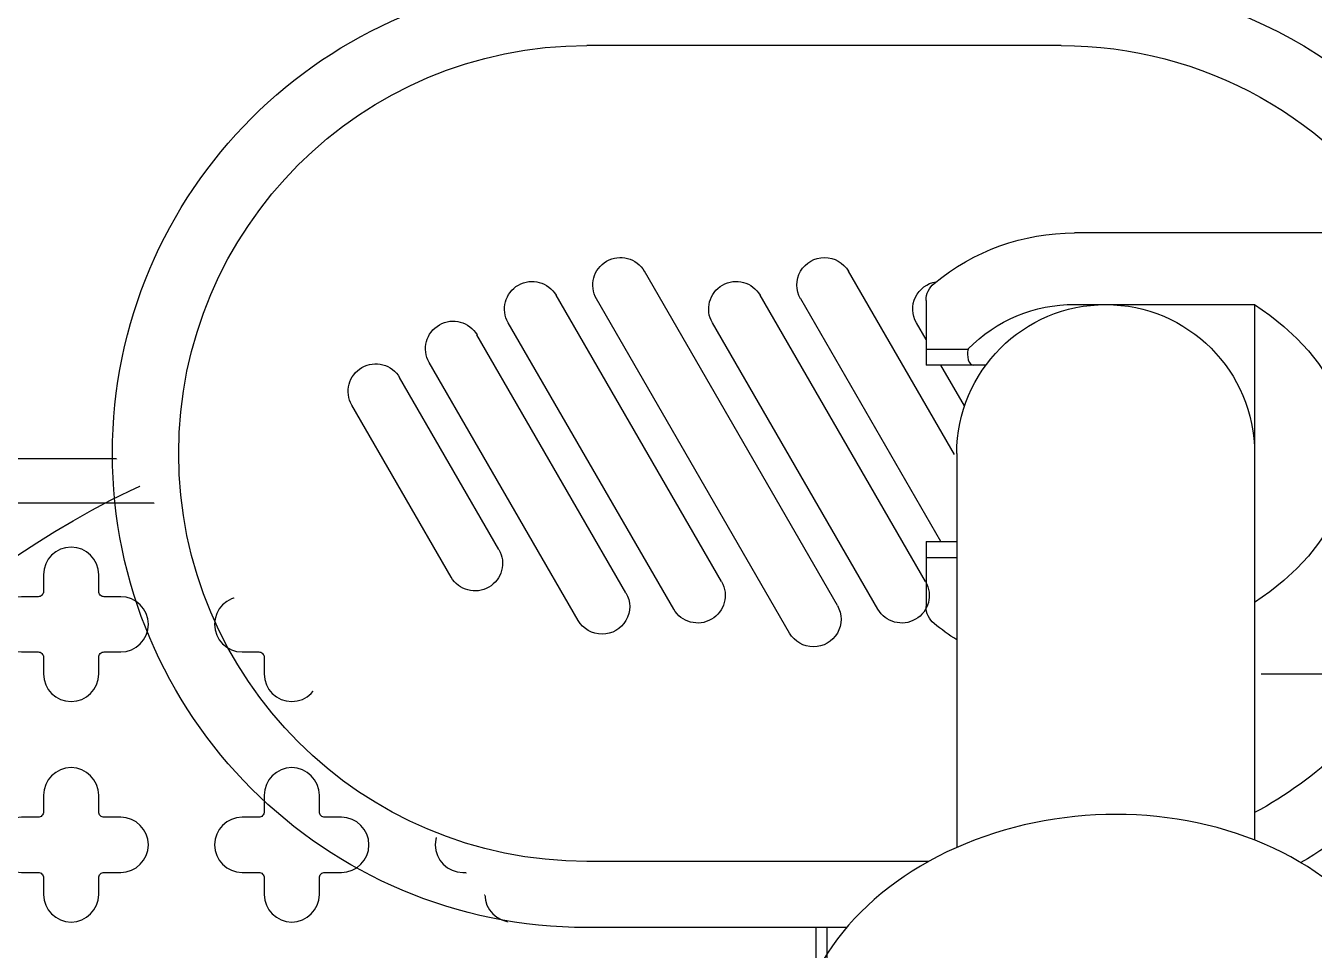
# Model space of a CAD drawing. Header units: millimetres. Extents: x 0 to 1390178, y 0 to 110113.
# Drawn here: x 702442.9 to 702559.7, y 25966.1 to 26050 of the extents above; entities that cross this region are included whole.
import ezdxf
from ezdxf.xclip import XClip

# ---------------------------------------------------------------- set-up
doc = ezdxf.new("R2010")
doc.units = ezdxf.units.MM
doc.header["$LTSCALE"] = 100
doc.header["$XCLIPFRAME"] = 0
doc.linetypes.add('X - 단위세대 확장형$0$CENTER', pattern=[65, 60, -2, 1, -2])
doc.linetypes.add('X - 단위세대 확장형$0$X-25$0$HIDDEN2', pattern=[4.7625, 3.175, -1.5875])
for name, color, linetype in [('SYM', 7, 'Continuous'), ('X - 단위세대 확장형$0$0 TILE LINE & HATCH', 8, 'Continuous'), ('X - 단위세대 확장형$0$CENTER', 2, 'X - 단위세대 확장형$0$CENTER'), ('X - 단위세대 확장형$0$DIM', 7, 'Continuous'), ('X - 단위세대 확장형$0$X-25$0$AA-XXXX-PAT1', 9, 'Continuous'), ('X - 단위세대 확장형$0$수전', 6, 'Continuous'), ('X - 단위세대 확장형$0$위생기구', 6, 'Continuous')]:
    doc.layers.add(name, color=color, linetype=linetype)

# ---------------------------------------------------------------- blocks, each defined once
blk = doc.blocks.new('X - 단위세대 확장형$0$X-25$0$육가')
at = {"layer": 'X - 단위세대 확장형$0$X-25$0$AA-XXXX-PAT1'}
for points in [[(858.31, 222.5), (1008.31, 222.5), (1008.31, 372.5), (858.31, 372.5)], [(862.31, 226.5), (1004.31, 226.5), (1004.31, 368.5), (862.31, 368.5)]]:
    blk.add_lwpolyline(points, close=True, dxfattribs=at)
for points in [[(868.81, 355), (870.31, 355, -0.414214), (870.81, 354.5), (870.81, 353, 1), (875.81, 353), (875.81, 354.5, -0.414214), (876.31, 355), (877.81, 355, 1), (877.81, 360), (876.31, 360, -0.414214), (875.81, 360.5), (875.81, 362, 1), (870.81, 362), (870.81, 360.5, -0.414214), (870.31, 360), (868.81, 360, 1)], [(888.81, 355), (890.31, 355, -0.414214), (890.81, 354.5), (890.81, 353, 1), (895.81, 353), (895.81, 354.5, -0.414214), (896.31, 355), (897.81, 355, 1), (897.81, 360), (896.31, 360, -0.414214), (895.81, 360.5), (895.81, 362, 1), (890.81, 362), (890.81, 360.5, -0.414214), (890.31, 360), (888.81, 360, 1)], [(868.81, 335), (870.31, 335, -0.414214), (870.81, 334.5), (870.81, 333, 1), (875.81, 333), (875.81, 334.5, -0.414214), (876.31, 335), (877.81, 335, 1), (877.81, 340), (876.31, 340, -0.414214), (875.81, 340.5), (875.81, 342, 1), (870.81, 342), (870.81, 340.5, -0.414214), (870.31, 340), (868.81, 340, 1)], [(888.81, 335), (890.31, 335, -0.414214), (890.81, 334.5), (890.81, 333, 1), (895.81, 333), (895.81, 334.5, -0.414214), (896.31, 335), (897.81, 335, 1), (897.81, 340), (896.31, 340, -0.414214), (895.81, 340.5), (895.81, 342, 1), (890.81, 342), (890.81, 340.5, -0.414214), (890.31, 340), (888.81, 340, 1)], [(868.81, 315), (870.31, 315, -0.414214), (870.81, 314.5), (870.81, 313, 1), (875.81, 313), (875.81, 314.5, -0.414214), (876.31, 315), (877.81, 315, 1), (877.81, 320), (876.31, 320, -0.414214), (875.81, 320.5), (875.81, 322, 1), (870.81, 322), (870.81, 320.5, -0.414214), (870.31, 320), (868.81, 320, 1)], [(888.81, 315), (890.31, 315, -0.414214), (890.81, 314.5), (890.81, 313, 1), (895.81, 313), (895.81, 314.5, -0.414214), (896.31, 315), (897.81, 315, 1), (897.81, 320), (896.31, 320, -0.414214), (895.81, 320.5), (895.81, 322, 1), (890.81, 322), (890.81, 320.5, -0.414214), (890.31, 320), (888.81, 320, 1)], [(868.81, 295), (870.31, 295, -0.414214), (870.81, 294.5), (870.81, 293, 1), (875.81, 293), (875.81, 294.5, -0.414214), (876.31, 295), (877.81, 295, 1), (877.81, 300), (876.31, 300, -0.414214), (875.81, 300.5), (875.81, 302, 1), (870.81, 302), (870.81, 300.5, -0.414214), (870.31, 300), (868.81, 300, 1)], [(888.81, 295), (890.31, 295, -0.414214), (890.81, 294.5), (890.81, 293, 1), (895.81, 293), (895.81, 294.5, -0.414214), (896.31, 295), (897.81, 295, 1), (897.81, 300), (896.31, 300, -0.414214), (895.81, 300.5), (895.81, 302, 1), (890.81, 302), (890.81, 300.5, -0.414214), (890.31, 300), (888.81, 300, 1)], [(868.81, 275), (870.31, 275, -0.414214), (870.81, 274.5), (870.81, 273, 1), (875.81, 273), (875.81, 274.5, -0.414214), (876.31, 275), (877.81, 275, 1), (877.81, 280), (876.31, 280, -0.414214), (875.81, 280.5), (875.81, 282, 1), (870.81, 282), (870.81, 280.5, -0.414214), (870.31, 280), (868.81, 280, 1)], [(888.81, 275), (890.31, 275, -0.414214), (890.81, 274.5), (890.81, 273, 1), (895.81, 273), (895.81, 274.5, -0.414214), (896.31, 275), (897.81, 275, 1), (897.81, 280), (896.31, 280, -0.414214), (895.81, 280.5), (895.81, 282, 1), (890.81, 282), (890.81, 280.5, -0.414214), (890.31, 280), (888.81, 280, 1)], [(868.81, 255), (870.31, 255, -0.414214), (870.81, 254.5), (870.81, 253, 1), (875.81, 253), (875.81, 254.5, -0.414214), (876.31, 255), (877.81, 255, 1), (877.81, 260), (876.31, 260, -0.414214), (875.81, 260.5), (875.81, 262, 1), (870.81, 262), (870.81, 260.5, -0.414214), (870.31, 260), (868.81, 260, 1)], [(888.81, 255), (890.31, 255, -0.414214), (890.81, 254.5), (890.81, 253, 1), (895.81, 253), (895.81, 254.5, -0.414214), (896.31, 255), (897.81, 255, 1), (897.81, 260), (896.31, 260, -0.414214), (895.81, 260.5), (895.81, 262, 1), (890.81, 262), (890.81, 260.5, -0.414214), (890.31, 260), (888.81, 260, 1)]]:
    blk.add_lwpolyline(points, format="xyb", close=True, dxfattribs=at)
at = {"layer": 'X - 단위세대 확장형$0$X-25$0$AA-XXXX-PAT1', "color": 9, "linetype": 'X - 단위세대 확장형$0$X-25$0$HIDDEN2', "ltscale": 10}
blk.add_circle((933.31, 297.5), 80, dxfattribs=at)
blk = doc.blocks.new('X - 단위세대 확장형$0$A$C82f215e7')
blk.add_wipeout([(65, 155.79), (25, 155.79), (25, 153.79), (26.31, 126.29), (12.26, 126.29), (4.06, 123.05), (0.29, 115.07), (0, 106.29), (0.29, 97.5), (4.06, 89.53), (12.26, 86.29), (61.45, 86.29), (62.5, 85.35), (63.35, 84.21), (69.99, 75.74), (78.52, 69.18), (67.99, 53.47), (67.99, 50.03), (67.97, 16.2), (96.22, 0), (124.47, 16.2), (124.47, 51.75), (119.71, 63.29), (149.97, 63.29), (186.25, 106.29), (143.25, 149.29), (100.25, 149.29), (79.44, 143.91), (63.82, 129.14)]).dxf.layer = 'X - 단위세대 확장형$0$0 TILE LINE & HATCH'
at = {"layer": 'X - 단위세대 확장형$0$수전', "color": 6}
for p, q in [((100.25, 143.29), (143.25, 143.29)), ((69.24, 126.29), (99.04, 126.29)), ((99.04, 119.81), (82.73, 119.81)), ((82.73, 119.81), (82.73, 92.77)), ((112.5, 120.17), (112.5, 114.29)), ((112.5, 115.76), (108.69, 115.76)), ((107.1, 114.29), (108.21, 114.29)), ((108.21, 114.29), (112.5, 114.29)), ((82.72, 106.29), (82.72, 71.23)), ((109.72, 106.29), (109.72, 70.56)), ((112.5, 98.29), (109.72, 98.29)), ((112.5, 98.29), (112.5, 92.4)), ((109.72, 96.81), (112.5, 96.81)), ((82.14, 86.29), (69.24, 86.29)), ((112.28, 69.29), (143.25, 69.29)), ((119.71, 63.29), (143.25, 63.29))]:
    blk.add_line(p, q, dxfattribs=at)
at = {"layer": 'X - 단위세대 확장형$0$수전', "color": 8}
for p, q in [((109.94, 106.18), (119.54, 122.81)), ((120.54, 92.5), (138.04, 122.81)), ((111.16, 98.29), (123.87, 120.31)), ((112.54, 94.66), (127.54, 120.64)), ((124.87, 90), (142.37, 120.31)), ((131.04, 94.66), (146.04, 120.64)), ((112.5, 116.63), (113.37, 118.14)), ((116.87, 92.16), (131.87, 118.14)), ((135.37, 92.16), (150.37, 118.14)), ((139.71, 93.65), (153.21, 117.04)), ((144.04, 91.15), (157.54, 114.54)), ((109.02, 110.6), (111.15, 114.29)), ((151.22, 97.57), (160.23, 113.17)), ((155.55, 95.07), (164.56, 110.67))]:
    blk.add_line(p, q, dxfattribs=at)
at = {"layer": 'X - 단위세대 확장형$0$수전', "color": 6, "flags": 128}
for points in [[(82.73, 119.81), (81.35, 118.83), (80.07, 117.8), (78.9, 116.72), (77.85, 115.6), (76.93, 114.44), (76.12, 113.24), (75.45, 112.02), (74.91, 110.77), (74.5, 109.5), (74.23, 108.22), (74.09, 106.93), (74.09, 105.64), (74.23, 104.35), (74.5, 103.07), (74.91, 101.81), (75.45, 100.56), (76.12, 99.33), (76.93, 98.14), (77.85, 96.98), (78.9, 95.85), (80.07, 94.78), (81.35, 93.74), (82.73, 92.77)], [(108.69, 115.76), (108.74, 115.52), (108.75, 115.26), (108.73, 115.01), (108.68, 114.77), (108.59, 114.57), (108.48, 114.42), (108.35, 114.32), (108.21, 114.29)]]:
    blk.add_lwpolyline(points, dxfattribs=at)
at = {"layer": 'X - 단위세대 확장형$0$수전', "color": 6}
for centre, radius, start, end in [((100.25, 106.29), 43, 90, 147.9001), ((143.25, 106.29), 43, 270, 90), ((100.25, 106.29), 37, 90, 148.3833), ((143.25, 106.29), 37, 270, 90), ((99.04, 106.29), 20, 50.4637, 90), ((110.5, 120.17), 2, 0, 50.4637), ((96.22, 106.29), 13.5, 0, 180), ((99.04, 106.29), 13.52, 44.4791, 90), ((110.5, 92.4), 2, 309.5363, 0), ((99.04, 106.29), 20, 302.2779, 309.5363), ((100.27, 106.29), 37, 211.6167, 241.6856), ((100.25, 106.29), 43, 210.8907, 239.6507)]:
    blk.add_arc(centre, radius, start, end, dxfattribs=at)
at = {"layer": 'X - 단위세대 확장형$0$수전', "color": 8}
for centre, start, end in [((121.71, 121.56), 330, 150), ((140.21, 121.56), 330.0002, 150), ((111.21, 119.39), 330, 81.204), ((129.71, 119.39), 330.0001, 150), ((148.21, 119.39), 330.0001, 149.9998), ((155.37, 115.79), 330, 149.9999), ((162.39, 111.92), 330.0001, 149.9998), ((153.39, 96.32), 150, 330), ((114.71, 93.41), 150, 330), ((133.21, 93.41), 150, 330), ((141.87, 92.4), 149.9998, 330), ((122.71, 91.25), 149.9998, 330.0001)]:
    blk.add_arc(centre, 2.5, start, end, dxfattribs=at)
at = {"layer": 'X - 단위세대 확장형$0$수전', "color": 6, "extrusion": (0, 0, -1)}
blk.add_ellipse((96.22, 51.75), major_axis=(28.23, -1.72), ratio=0.769717, start_param=3.062596, end_param=6.26845, dxfattribs=at)
blk = doc.blocks.new('X - 단위세대 확장형$0$KBY-030C(TOP)')
blk.add_wipeout([(1008.73, -1662.94), (1013.73, -1662.94), (1020.73, -1682.44), (1020.73, -1682.69), (1021.33, -1682.69), (1022.73, -1681.29), (1022.73, -1681.06), (1048.23, -1681.06), (1048.58, -1681.21), (1048.73, -1681.56), (1048.73, -1705.5), (1049.04, -1705.51), (1049.77, -1706.9), (1050, -1706.9), (1050.73, -1705.5), (1050.86, -1705.51), (1051.23, -1705.77), (1052.4, -1703.75), (1062.56, -1703.75), (1063.73, -1705.77), (1063.73, -1709.25), (1064.08, -1709.4), (1064.23, -1709.75), (1064.23, -1702), (1064.52, -1701.29), (1065.23, -1701), (1107.23, -1701), (1107.94, -1701.29), (1108.23, -1702), (1108.23, -1759.72), (1113.56, -1760.41), (1122.3, -1760.97), (1124.59, -1761), (1194.56, -1761), (1198.53, -1762.23), (1201.11, -1765.48), (1203.54, -1778.5), (1201.12, -1791.51), (1198.53, -1794.77), (1194.56, -1796), (1124.59, -1796), (1114.4, -1796.51), (1108.22, -1797.29), (1108.23, -1855), (1107.94, -1855.71), (1107.23, -1856), (1065.23, -1856), (1064.52, -1855.71), (1064.23, -1855), (1064.23, -1847.25), (1064.08, -1847.61), (1063.73, -1847.75), (1063.73, -1851.23), (1062.56, -1853.25), (1052.4, -1853.25), (1051.23, -1851.23), (1051.23, -1850.2), (1051.18, -1850.1), (1050.95, -1850.1), (1050.21, -1851.5), (1048.73, -1851.5), (1048.73, -1871.49), (1048.23, -1871.99), (1022.73, -1871.99), (1022.73, -1871.76), (1021.33, -1870.36), (1020.73, -1870.36), (1020.73, -1870.61), (1013.73, -1890.11), (1008.73, -1890.11), (1008.73, -1830.11), (1013.73, -1830.11), (1020.73, -1849.61), (1020.73, -1850.27), (1020.96, -1849.86), (1021.33, -1849.86), (1022.73, -1848.46), (1022.73, -1848.23), (1024.7, -1847.83), (1027.61, -1846.66), (1030.29, -1844.94), (1032.36, -1842.78), (1032.77, -1841.95), (1035.12, -1834.47), (1037.86, -1825.9), (1037.86, -1825.63), (1038.21, -1825.65), (1048.73, -1825.65), (1048.73, -1825.5), (1049.31, -1825.5), (1050.05, -1826.92), (1050.3, -1826.92), (1051.01, -1825.5), (1051.25, -1825.74), (1052.4, -1823.75), (1062.56, -1823.75), (1063.73, -1825.77), (1063.73, -1829.25), (1064.08, -1829.4), (1064.23, -1829.75), (1064.23, -1727.25), (1064.08, -1727.61), (1063.73, -1727.75), (1063.73, -1731.23), (1062.56, -1733.25), (1052.4, -1733.25), (1051.23, -1731.23), (1051.23, -1730.73), (1050.9, -1730.09), (1050.67, -1730.1), (1049.95, -1731.49), (1048.73, -1731.5), (1048.73, -1731.39), (1038.15, -1731.35), (1038.06, -1731.4), (1037.81, -1730.89), (1032.87, -1712.27), (1030.88, -1709), (1027.81, -1706.57), (1022.73, -1704.82), (1022.73, -1704.59), (1021.33, -1703.19), (1020.73, -1703.19), (1020.73, -1703.44), (1013.73, -1722.94), (1008.73, -1722.94)]).dxf.layer = 'X - 단위세대 확장형$0$0 TILE LINE & HATCH'
at = {"layer": 'X - 단위세대 확장형$0$CENTER', "color": 1, "linetype": 'X - 단위세대 확장형$0$CENTER'}
for p, q in [((1041.5, -1692.94), (995.46, -1692.94)), ((1030.06, -1718.5), (1119.3, -1718.5))]:
    blk.add_line(p, q, dxfattribs=at)
at = {"layer": 'X - 단위세대 확장형$0$위생기구', "linetype": 'Continuous'}
for p, q in [((1020.73, -1682.44), (1013.73, -1662.94)), ((1021.33, -1682.69), (1022.73, -1681.29)), ((1022.73, -1704.82), (1022.73, -1681.06)), ((1022.73, -1681.06), (1048.23, -1681.06)), ((1048.23, -1681.06), (1048.23, -1706.15)), ((1048.73, -1681.56), (1048.73, -1705.69)), ((1020.73, -1703.44), (1020.73, -1682.44)), ((1021.33, -1682.69), (1020.73, -1682.69)), ((1021.33, -1703.19), (1021.33, -1682.69)), ((1022.77, -1682.55), (1048.23, -1682.55)), ((1037.37, -1707.81), (1032.87, -1691.82)), ((1037.86, -1707.44), (1033.35, -1691.44)), ((1021.28, -1698.07), (1020.73, -1697.53)), ((1065.23, -1701), (1107.23, -1701)), ((1064.23, -1702), (1064.23, -1855)), ((1064.23, -1702), (1108.23, -1702)), ((1065.11, -1702), (1065.11, -1760.13)), ((1100.7, -1702), (1100.7, -1751.91)), ((1020.73, -1703.44), (1013.73, -1722.94)), ((1021.33, -1703.19), (1020.73, -1703.19)), ((1021.33, -1703.19), (1022.73, -1704.59)), ((1051.23, -1705.77), (1052.4, -1703.75)), ((1052.4, -1703.84), (1052.4, -1703.75)), ((1052.4, -1703.75), (1062.56, -1703.75)), ((1052.4, -1703.84), (1062.56, -1703.84)), ((1062.56, -1703.75), (1062.56, -1703.84)), ((1063.73, -1705.77), (1062.56, -1703.75)), ((1048.23, -1706.15), (1048.73, -1706.15)), ((1048.73, -1705.5), (1049.03, -1705.5)), ((1048.73, -1725), (1048.73, -1706.15)), ((1049.03, -1705.5), (1049.04, -1705.51)), ((1049.77, -1706.9), (1049.04, -1705.51)), ((1050.72, -1705.51), (1050, -1706.9)), ((1050.72, -1705.51), (1050.73, -1705.5)), ((1050.73, -1705.5), (1050.85, -1705.5)), ((1050.73, -1705.5), (1050.74, -1705.51)), ((1050.74, -1705.51), (1050.78, -1705.69)), ((1050.86, -1705.51), (1050.85, -1705.5)), ((1051.58, -1706.9), (1050.86, -1705.51)), ((1063.73, -1705.77), (1063.73, -1731.23)), ((1028.8, -1707.2), (1028.8, -1707.2)), ((1048.73, -1707.44), (1037.86, -1707.44)), ((1050, -1706.9), (1049.76, -1706.9)), ((1049.77, -1706.91), (1049.77, -1706.9)), ((1049.77, -1706.91), (1049.78, -1706.92)), ((1052.4, -1712.56), (1052.4, -1709.78)), ((1062.56, -1709.78), (1052.4, -1709.78)), ((1062.56, -1709.78), (1062.56, -1712.56)), ((1032.87, -1712.26), (1032.87, -1712.27)), ((1032.87, -1712.26), (1036.3, -1725.23)), ((1052.4, -1712.56), (1062.56, -1712.56)), ((1051.19, -1718.5), (1051.23, -1720.48)), ((1051.23, -1731.23), (1051.23, -1718.5)), ((1048.73, -1725), (1048.73, -1731.5)), ((1052.4, -1727.22), (1052.4, -1724.44)), ((1062.56, -1724.44), (1052.4, -1724.44)), ((1062.56, -1724.44), (1062.56, -1727.22)), ((1036.3, -1725.23), (1037.6, -1730.12)), ((1052.4, -1727.22), (1062.56, -1727.22)), ((1037.37, -1729.27), (1037.6, -1730.14)), ((1037.6, -1730.14), (1037.67, -1730.4)), ((1037.61, -1730.17), (1037.66, -1730.33)), ((1037.67, -1730.4), (1037.74, -1730.65)), ((1037.74, -1730.65), (1037.78, -1730.79)), ((1049.95, -1731.49), (1050.67, -1730.1)), ((1050.67, -1730.1), (1050.91, -1730.1)), ((1050.87, -1730.01), (1050.9, -1730.09)), ((1050.9, -1730.09), (1051.23, -1730.73)), ((1048.73, -1731.39), (1038.34, -1731.39)), ((1048.73, -1731.5), (1049.94, -1731.5)), ((1049.94, -1731.5), (1049.95, -1731.49)), ((1051.23, -1731.23), (1052.4, -1733.25)), ((1063.73, -1731.23), (1062.56, -1733.25)), ((1052.4, -1733.25), (1052.4, -1733.16)), ((1062.56, -1733.16), (1052.4, -1733.16)), ((1062.56, -1733.16), (1062.56, -1733.25)), ((1052.4, -1733.25), (1062.56, -1733.25))]:
    blk.add_line(p, q, dxfattribs=at)
for points in [[(1022.73, -1704.82), (1024.21, -1705.08), (1025.75, -1705.56), (1027.17, -1706.19), (1028.45, -1706.96), (1028.8, -1707.2)], [(1028.8, -1707.2), (1029.08, -1707.41), (1029.61, -1707.83), (1030.14, -1708.28), (1030.64, -1708.75), (1031.12, -1709.26), (1031.57, -1709.79), (1031.98, -1710.36), (1032.35, -1710.97), (1032.65, -1711.61), (1032.87, -1712.27)], [(1037.78, -1730.79), (1037.79, -1730.84), (1037.81, -1730.89), (1037.82, -1730.94), (1037.84, -1730.98), (1037.85, -1731.01), (1037.86, -1731.05), (1037.89, -1731.1), (1037.92, -1731.17), (1038, -1731.26), (1038.15, -1731.35), (1038.34, -1731.39)]]:
    blk.add_lwpolyline(points, dxfattribs=at)
for centre, radius, start, end in [((1048.23, -1681.56), 0.5, 0, 90), ((1065.23, -1702), 1, 90, 180), ((1063.73, -1709.75), 0.5, 0, 90), ((1063.73, -1727.25), 0.5, 270, 0), ((1108.78, -1724.45), 71.2, 184.4006, 184.7479)]:
    blk.add_arc(centre, radius, start, end, dxfattribs=at)
blk.add_ellipse((1016.06, -1692.94), major_axis=(-3.16, 10.17), ratio=0.408882, start_param=-2.679152, end_param=-2.220817, dxfattribs=at)
for points, knots in [([(1020.73, -1682.88), (1020.75, -1683.03), (1020.79, -1683.43), (1020.81, -1683.82), (1020.83, -1684.06)], [0, 0, 0, 0, 0.390122, 1, 1, 1, 1]), ([(1022.73, -1682.37), (1022.73, -1682.38), (1022.73, -1682.44), (1022.75, -1682.51), (1022.77, -1682.55)], [0, 0, 0, 0, 0.240037, 1, 1, 1, 1]), ([(1032.87, -1691.82), (1032.62, -1690.89), (1031.85, -1689.54), (1030.44, -1688), (1029.11, -1686.85), (1027.86, -1685.96), (1026.77, -1685.28), (1025.92, -1684.78), (1025.04, -1684.29), (1024.16, -1683.82), (1023.45, -1683.42), (1022.96, -1683.07), (1022.78, -1682.85), (1022.73, -1682.74)], [0, 0, 0, 0, 0.206996, 0.323988, 0.449974, 0.58425, 0.654133, 0.725519, 0.797982, 0.870643, 0.94101, 0.973013, 1, 1, 1, 1]), ([(1022.83, -1682.78), (1022.82, -1682.76), (1022.79, -1682.69), (1022.77, -1682.61), (1022.77, -1682.55)], [0, 0, 0, 0, 0.262613, 1, 1, 1, 1]), ([(1033.35, -1691.44), (1033.1, -1690.54), (1032.3, -1689.23), (1030.86, -1687.76), (1029.5, -1686.66), (1028.22, -1685.83), (1027.1, -1685.18), (1026.22, -1684.71), (1025.31, -1684.25), (1024.54, -1683.88), (1023.93, -1683.57), (1023.5, -1683.33), (1023.11, -1683.09), (1022.89, -1682.89), (1022.83, -1682.78)], [0, 0, 0, 0, 0.201933, 0.317177, 0.442175, 0.57634, 0.646524, 0.71847, 0.79179, 0.865702, 0.902333, 0.938041, 0.97151, 1, 1, 1, 1]), ([(1048.73, -1682.99), (1048.73, -1682.93), (1048.7, -1682.81), (1048.55, -1682.62), (1048.35, -1682.55), (1048.23, -1682.55)], [0, 0, 0, 0, 0.236332, 0.482183, 1, 1, 1, 1]), ([(1020.83, -1684.06), (1020.87, -1684.94), (1020.95, -1687.02), (1021.06, -1690.42), (1021.16, -1694.21), (1021.24, -1696.8), (1021.28, -1698.07)], [0, 0, 0, 0, 0.188409, 0.444578, 0.729557, 1, 1, 1, 1]), ([(1032.18, -1704.29), (1032.18, -1702.27), (1032.35, -1698.11), (1032.69, -1693.95), (1032.87, -1691.82)], [0, 0, 0, 0, 0.485303, 1, 1, 1, 1]), ([(1032.87, -1691.82), (1032.89, -1691.72), (1033.03, -1691.53), (1033.24, -1691.45), (1033.35, -1691.44)], [0, 0, 0, 0, 0.483917, 1, 1, 1, 1]), ([(1065.23, -1701), (1065.2, -1701), (1065.17, -1701.14), (1065.14, -1701.32), (1065.11, -1701.64), (1065.11, -1701.87), (1065.11, -1702)], [0, 0, 0, 0, 0.087482, 0.303956, 0.623813, 1, 1, 1, 1]), ([(1100.2, -1701), (1100.35, -1701), (1100.57, -1701.26), (1100.67, -1701.63), (1100.7, -1701.87), (1100.7, -1702)], [0, 0, 0, 0, 0.386642, 0.675314, 1, 1, 1, 1]), ([(1052.4, -1709.78), (1052.18, -1709.31), (1051.81, -1708.34), (1051.61, -1706.81), (1051.81, -1705.28), (1052.18, -1704.31), (1052.4, -1703.84)], [0, 0, 0, 0, 0.254927, 0.5, 0.745073, 1, 1, 1, 1]), ([(1062.56, -1703.84), (1062.78, -1704.31), (1063.15, -1705.28), (1063.35, -1706.81), (1063.15, -1708.34), (1062.78, -1709.31), (1062.56, -1709.78)], [0, 0, 0, 0, 0.254927, 0.5, 0.745073, 1, 1, 1, 1]), ([(1032.87, -1712.26), (1032.76, -1711.83), (1032.57, -1710.8), (1032.25, -1708.15), (1032.18, -1705.92), (1032.18, -1704.29)], [0, 0, 0, 0, 0.166048, 0.391069, 1, 1, 1, 1]), ([(1048.73, -1705.69), (1048.73, -1705.72), (1048.7, -1705.8), (1048.57, -1705.99), (1048.39, -1706.15), (1048.23, -1706.15)], [0, 0, 0, 0, 0.140988, 0.333316, 1, 1, 1, 1]), ([(1049.04, -1705.51), (1049.06, -1705.55), (1049.08, -1705.67), (1049.11, -1705.9), (1049.13, -1706.26), (1049.16, -1706.72), (1049.19, -1707.3), (1049.23, -1708.27), (1049.27, -1709.72), (1049.33, -1711.69), (1049.38, -1713.91), (1049.44, -1716.3), (1049.49, -1718.78), (1049.55, -1721.24), (1049.6, -1723.6), (1049.65, -1725.47), (1049.69, -1726.84), (1049.71, -1727.76), (1049.74, -1728.6), (1049.77, -1729.33), (1049.8, -1729.97), (1049.82, -1730.5), (1049.85, -1730.92), (1049.87, -1731.19), (1049.89, -1731.35), (1049.91, -1731.43), (1049.92, -1731.48), (1049.93, -1731.5), (1049.94, -1731.5)], [0, 0, 0, 0, 0.004528, 0.013628, 0.027257, 0.045303, 0.067597, 0.093937, 0.157726, 0.234293, 0.320778, 0.41395, 0.510325, 0.606303, 0.698294, 0.782862, 0.821361, 0.856846, 0.888989, 0.917485, 0.942071, 0.962518, 0.978636, 0.990283, 0.994399, 0.997368, 0.999205, 1, 1, 1, 1]), ([(1050.74, -1705.51), (1050.74, -1705.51), (1050.74, -1705.51), (1050.74, -1705.51), (1050.74, -1705.51)], [0, 0, 0, 0, 0.466578, 1, 1, 1, 1]), ([(1050.78, -1705.69), (1050.81, -1705.89), (1050.84, -1706.41), (1050.87, -1706.92), (1050.88, -1707.24)], [0, 0, 0, 0, 0.379147, 1, 1, 1, 1]), ([(1051, -1707.24), (1050.99, -1707.01), (1050.97, -1706.6), (1050.94, -1706.13), (1050.91, -1705.84), (1050.9, -1705.69), (1050.88, -1705.59), (1050.87, -1705.53), (1050.86, -1705.51)], [0, 0, 0, 0, 0.40231, 0.70564, 0.818666, 0.905461, 0.965828, 1, 1, 1, 1]), ([(1028.8, -1707.2), (1029.3, -1707.57), (1030.23, -1708.32), (1031.77, -1709.88), (1032.61, -1711.29), (1032.87, -1712.26)], [0, 0, 0, 0, 0.281534, 0.541857, 1, 1, 1, 1]), ([(1037.37, -1707.81), (1037.4, -1707.71), (1037.53, -1707.52), (1037.75, -1707.45), (1037.86, -1707.44)], [0, 0, 0, 0, 0.484194, 1, 1, 1, 1]), ([(1038.34, -1731.39), (1038.35, -1731.39), (1038.35, -1731.37), (1038.35, -1731.34), (1038.35, -1731.28), (1038.35, -1731.21), (1038.34, -1731.11), (1038.33, -1730.94), (1038.3, -1730.67), (1038.28, -1730.29), (1038.24, -1729.83), (1038.21, -1729.3), (1038.18, -1728.69), (1038.15, -1728.01), (1038.12, -1726.99), (1038.1, -1725.57), (1038.11, -1723.74), (1038.14, -1721.77), (1038.2, -1719.72), (1038.29, -1716.97), (1038.38, -1713.74), (1038.33, -1710.72), (1038.12, -1708.68), (1037.96, -1707.82), (1037.86, -1707.44)], [0, 0, 0, 0, 0.000511, 0.00187, 0.004127, 0.007286, 0.011341, 0.016285, 0.028802, 0.044742, 0.063992, 0.086415, 0.111858, 0.14015, 0.1711, 0.240127, 0.317085, 0.399892, 0.486302, 0.573972, 0.743621, 0.890581, 0.950671, 1, 1, 1, 1]), ([(1049.78, -1706.92), (1049.79, -1706.96), (1049.81, -1707.08), (1049.84, -1707.31), (1049.87, -1707.64), (1049.89, -1708.08), (1049.92, -1708.6), (1049.96, -1709.49), (1050.01, -1710.79), (1050.06, -1712.55), (1050.11, -1714.53), (1050.17, -1716.66), (1050.22, -1718.86), (1050.28, -1721.04), (1050.33, -1723.13), (1050.39, -1725.05), (1050.43, -1726.51), (1050.47, -1727.54), (1050.5, -1728.19), (1050.53, -1728.75), (1050.55, -1729.22), (1050.58, -1729.59), (1050.6, -1729.83), (1050.62, -1729.97), (1050.64, -1730.04), (1050.65, -1730.08), (1050.66, -1730.1), (1050.67, -1730.1)], [0, 0, 0, 0, 0.005443, 0.015387, 0.029787, 0.048514, 0.071405, 0.098247, 0.162769, 0.239707, 0.326223, 0.419127, 0.514992, 0.610279, 0.701475, 0.785214, 0.858408, 0.89019, 0.91836, 0.942661, 0.962867, 0.978799, 0.990313, 0.994388, 0.997334, 0.999167, 1, 1, 1, 1]), ([(1050, -1706.9), (1050.01, -1706.9), (1050.02, -1706.92), (1050.03, -1706.96), (1050.05, -1707.03), (1050.07, -1707.16), (1050.09, -1707.39), (1050.12, -1707.75), (1050.14, -1708.2), (1050.17, -1708.74), (1050.2, -1709.36), (1050.23, -1710.35), (1050.28, -1711.76), (1050.33, -1713.62), (1050.39, -1715.65), (1050.44, -1717.78), (1050.49, -1719.93), (1050.55, -1722.04), (1050.6, -1724.02), (1050.65, -1725.8), (1050.7, -1727.33), (1050.76, -1728.54), (1050.8, -1729.34), (1050.84, -1729.79), (1050.86, -1729.95), (1050.87, -1730.01)], [0, 0, 0, 0, 0.000809, 0.002577, 0.005415, 0.009335, 0.020418, 0.035755, 0.055217, 0.078637, 0.105808, 0.136491, 0.207279, 0.2885, 0.377281, 0.470482, 0.564806, 0.656915, 0.74355, 0.821647, 0.888445, 0.941585, 0.979198, 0.991753, 1, 1, 1, 1]), ([(1050.88, -1707.24), (1050.91, -1707.93), (1050.97, -1709.52), (1051.07, -1713.27), (1051.14, -1716.34), (1051.19, -1718.5)], [0, 0, 0, 0, 0.183563, 0.422712, 1, 1, 1, 1]), ([(1051.7, -1731.3), (1051.68, -1731.13), (1051.65, -1730.71), (1051.61, -1729.93), (1051.57, -1728.89), (1051.5, -1727.05), (1051.43, -1724.3), (1051.35, -1720.68), (1051.26, -1716.85), (1051.18, -1713.17), (1051.1, -1709.99), (1051.03, -1708.07), (1051, -1707.24)], [0, 0, 0, 0, 0.020697, 0.053241, 0.096891, 0.15064, 0.283246, 0.438826, 0.603019, 0.760653, 0.897181, 1, 1, 1, 1]), ([(1037.78, -1729.91), (1037.67, -1728.46), (1037.55, -1724.87), (1037.69, -1720.16), (1037.84, -1715.83), (1037.89, -1712.73), (1037.8, -1710.38), (1037.6, -1708.79), (1037.46, -1708.12), (1037.37, -1707.81)], [0, 0, 0, 0, 0.196621, 0.486021, 0.639446, 0.783252, 0.906347, 0.957248, 1, 1, 1, 1]), ([(1051.68, -1718.5), (1051.68, -1717.5), (1051.81, -1715.5), (1052.17, -1713.53), (1052.4, -1712.56)], [0, 0, 0, 0, 0.499962, 1, 1, 1, 1]), ([(1062.56, -1712.56), (1062.79, -1713.53), (1063.15, -1715.5), (1063.28, -1717.5), (1063.28, -1718.5)], [0, 0, 0, 0, 0.500038, 1, 1, 1, 1]), ([(1052.4, -1724.44), (1052.17, -1723.47), (1051.81, -1721.5), (1051.68, -1719.5), (1051.68, -1718.5)], [0, 0, 0, 0, 0.500037, 1, 1, 1, 1]), ([(1063.28, -1718.5), (1063.28, -1719.5), (1063.15, -1721.5), (1062.79, -1723.47), (1062.56, -1724.44)], [0, 0, 0, 0, 0.499963, 1, 1, 1, 1]), ([(1051.23, -1720.48), (1051.25, -1721.2), (1051.28, -1722.61), (1051.33, -1724.63), (1051.38, -1726.48), (1051.42, -1728.09), (1051.47, -1729.26), (1051.5, -1730.05), (1051.52, -1730.51), (1051.55, -1730.89), (1051.57, -1731.17), (1051.6, -1731.36), (1051.61, -1731.46), (1051.63, -1731.49)], [0, 0, 0, 0, 0.196835, 0.38259, 0.551783, 0.699424, 0.821175, 0.87119, 0.91346, 0.947674, 0.973591, 0.991044, 1, 1, 1, 1]), ([(1052.4, -1733.16), (1052.18, -1732.69), (1051.81, -1731.72), (1051.61, -1730.19), (1051.81, -1728.66), (1052.18, -1727.7), (1052.4, -1727.22)], [0, 0, 0, 0, 0.254927, 0.5, 0.745073, 1, 1, 1, 1]), ([(1062.56, -1727.22), (1062.78, -1727.7), (1063.15, -1728.66), (1063.35, -1730.19), (1063.15, -1731.72), (1062.78, -1732.69), (1062.56, -1733.16)], [0, 0, 0, 0, 0.254927, 0.5, 0.745073, 1, 1, 1, 1]), ([(1037.66, -1730.33), (1037.7, -1730.5), (1037.73, -1730.64), (1037.87, -1731.1), (1037.86, -1730.79), (1037.84, -1730.62), (1037.83, -1730.44), (1037.82, -1730.34)], [0, 0, 0, 0, 0.380279, 0.512744, 0.634811, 0.787567, 1, 1, 1, 1])]:
    blk.add_open_spline(points, degree=3, knots=knots, dxfattribs=at)
at = {"layer": 'X - 단위세대 확장형$0$0 TILE LINE & HATCH', "rotation": 90}
blk.add_blockref('X - 단위세대 확장형$0$A$C82f215e7', (1164.52, -1823.5), dxfattribs=at)
blk = doc.blocks.new('X - 단위세대 확장형$0$KBY-030C평+슬라이드바')
at = {"layer": 'X - 단위세대 확장형$0$DIM'}
blk.add_blockref('X - 단위세대 확장형$0$KBY-030C(TOP)', (8273.86, 15973.24), dxfattribs=at)
blk = doc.blocks.new('X - 단위세대 확장형$0$A$C188F32DF')
at = {"layer": 'X - 단위세대 확장형$0$X-25$0$AA-XXXX-PAT1', "xscale": -1}
blk.add_blockref('X - 단위세대 확장형$0$X-25$0$육가', (1793.31, 12.5), dxfattribs=at)
at = {"extrusion": (0, 0, -1), "xscale": -1, "zscale": -1, "rotation": 180}
blk.add_blockref('X - 단위세대 확장형$0$KBY-030C평+슬라이드바', (-10267.59, 14609.74), dxfattribs=at)
blk = doc.blocks.new('X - 단위세대 확장형$0$A$C6f67e9a2')
ref = blk.add_blockref('X - 단위세대 확장형$0$A$C188F32DF', (3545, -23987.52), dxfattribs=dict(xscale=-1, rotation=270))
XClip(ref).set_block_clipping_path([(264.9999999981, -934.8789080523), (1164.9999999981, 7747.5220021408)])
blk = doc.blocks.new('X - 단위세대 확장형', base_point=(-475.36, -286.73))
blk.add_blockref('X - 단위세대 확장형$0$A$C6f67e9a2', (45881.98, 64955.63))

msp = doc.modelspace()

# ---------------------------------------------------------------- block references
at = {"layer": 'SYM'}
ref = msp.add_blockref('X - 단위세대 확장형', (652274.72, -16179.14), dxfattribs=at)
XClip(ref).set_block_clipping_path([(27286.2339647645, 22495.2025850526), (88213.6007378809, 68689.6277392105)])

doc.saveas('drawing.dxf')
